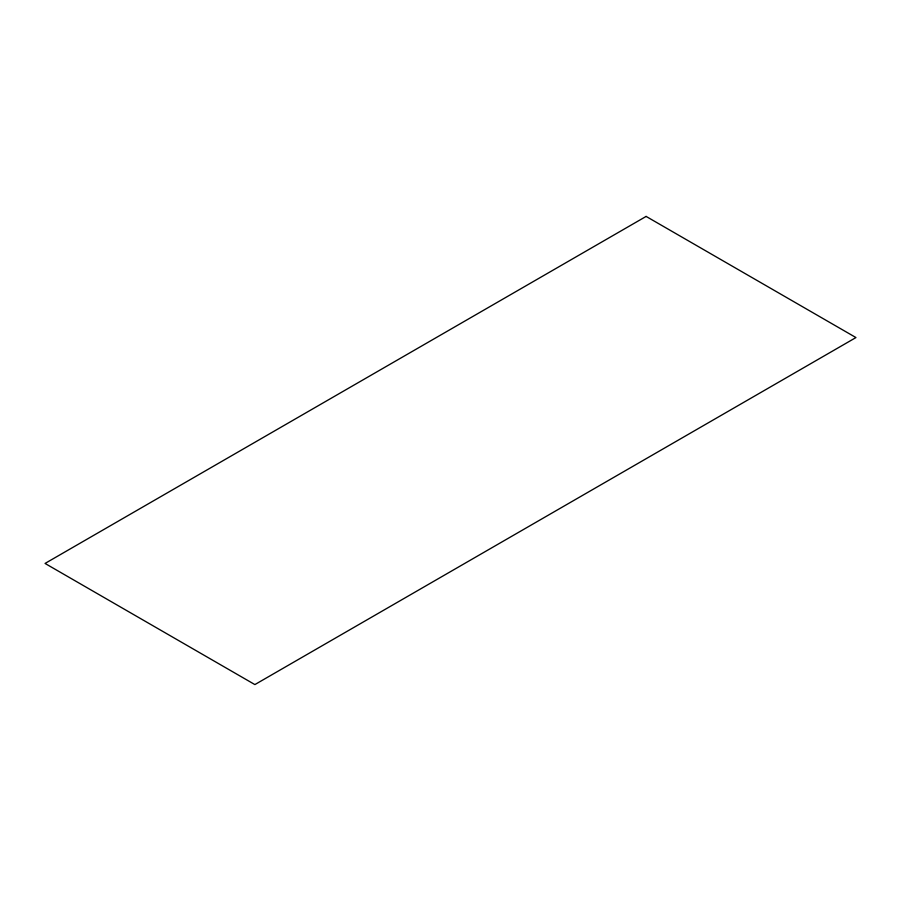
<?xml version="1.0" encoding="UTF-8"?>
<svg xmlns="http://www.w3.org/2000/svg" width="901" height="901" viewBox="0 0 901 901"><rect width="100%" height="100%" fill="white"/><g stroke="black" fill="none" stroke-linecap="round" stroke-linejoin="round"><path stroke-width="1.35" d="M646.118 216.42L45.05 563.44L254.882 684.58L855.95 337.56L646.118 216.42"/></g></svg>
